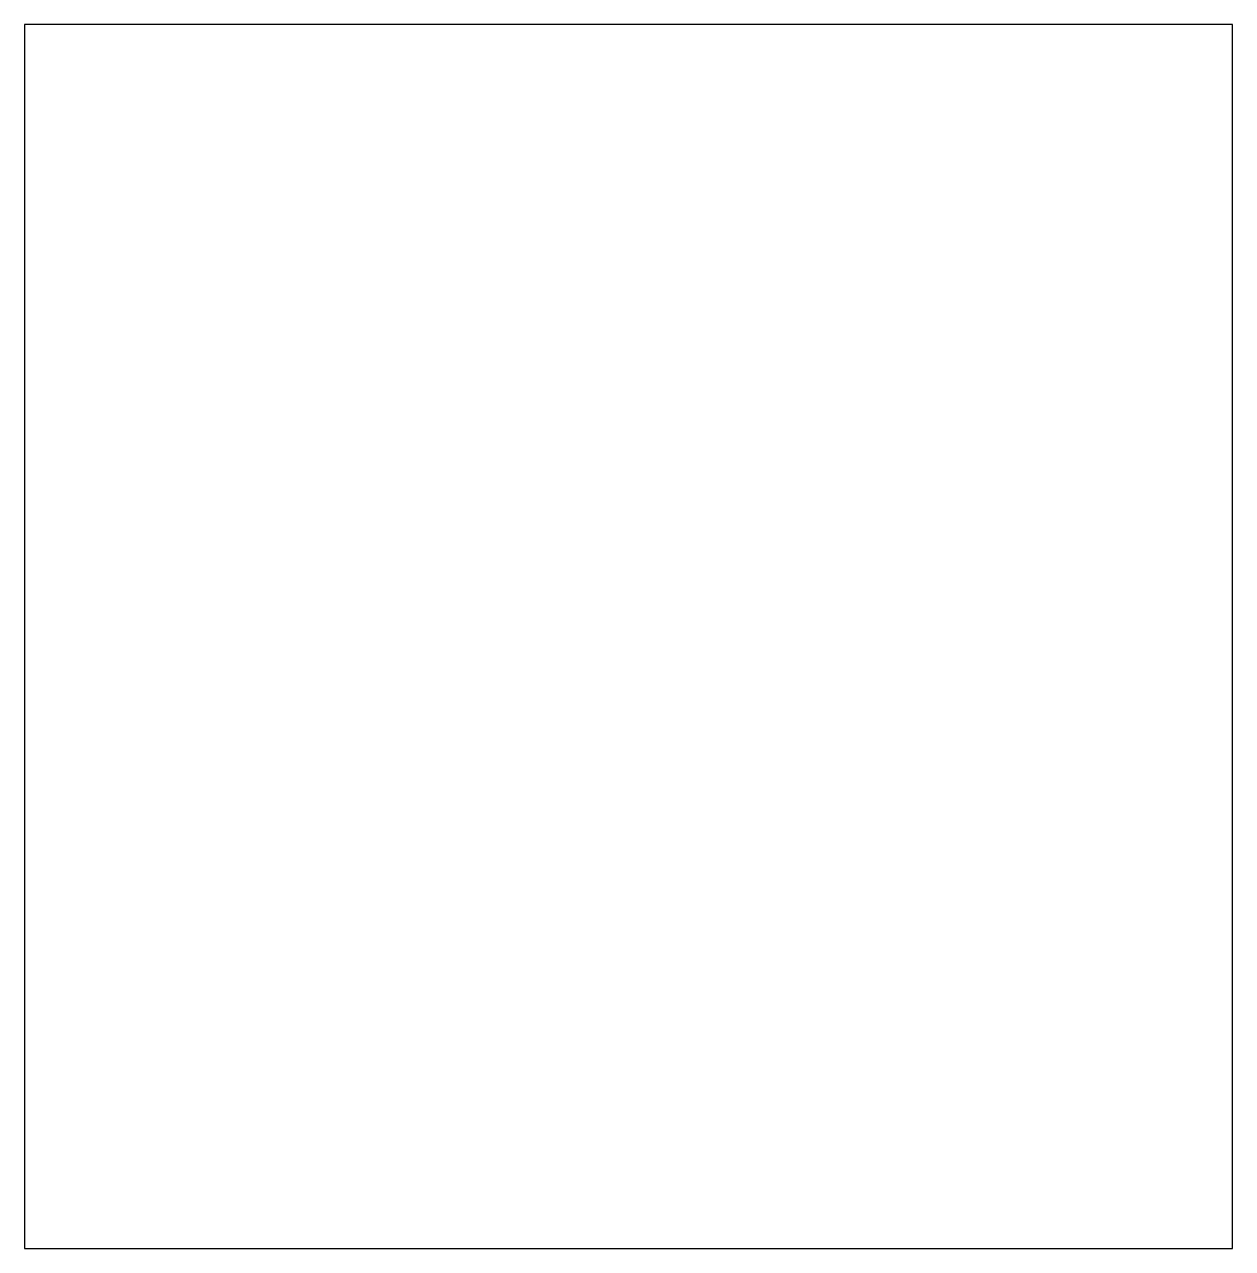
# Model space of a CAD drawing. Extents: x 0 to 20.4, y 0 to 20.7.
import ezdxf

# ---------------------------------------------------------------- set-up
doc = ezdxf.new("R2010")
doc.units = 0
doc.layers.add('PanelRout', color=1, linetype='CONTINUOUS')

msp = doc.modelspace()

# ---------------------------------------------------------------- linework, layer by layer
at = {"layer": 'PanelRout'}
msp.add_lwpolyline([(0, 20.7031), (0, 0), (20.4375, 0), (20.4375, 20.7031)], close=True, dxfattribs=at)

doc.saveas('drawing.dxf')
